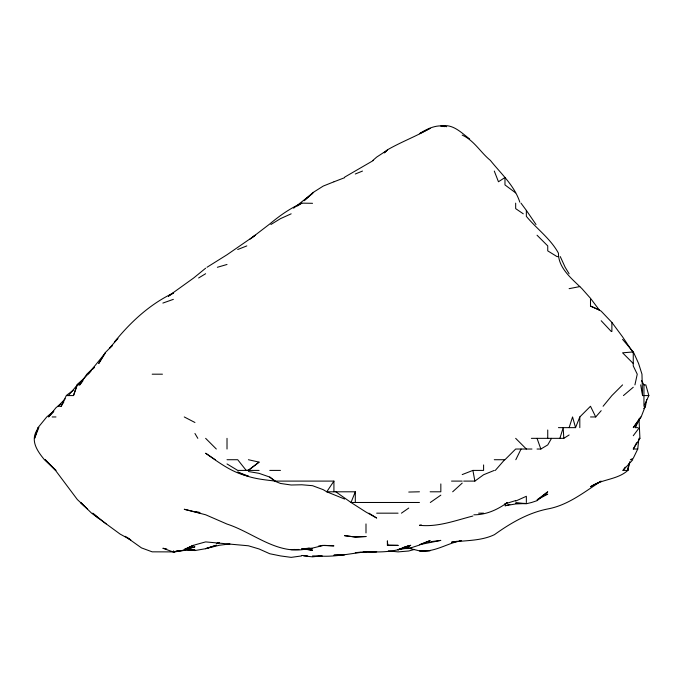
<?xml version="1.0" encoding="UTF-8"?>
<svg xmlns="http://www.w3.org/2000/svg" width="683" height="683" viewBox="0 0 683 683"><rect width="100%" height="100%" fill="white"/><g stroke="black" fill="none" stroke-linecap="round" stroke-linejoin="round"><path stroke-width="1.02" d="M629.76 461.665L627.831 470.408L623.007 470.408L632.834 459.719L630.358 459.719L633.261 458.284L637.743 449.03L638.784 439.306M457.354 541.218L451.523 542.217C465.874 540.253 480.849 541.09 494.287 534.738L494.603 534.55C510.602 523.11 528.232 512.788 547.74 508.955C568.136 505.224 584.281 491.973 601.194 481.139L590.496 486.748C601.979 478.954 617.389 479.884 627.831 470.408L628.326 466.523M627.831 470.408L629.094 463.603M646.741 399.461L645.486 406.265L643.949 408.639L644.846 407.059M634.925 384.888L637.248 374.19L633.261 365.934L633.261 351.95L622.572 339.366M645.29 406.265L641.149 416.954L633.261 427.643L640.705 416.954L635.216 427.643L637.888 427.643M559.889 438.341L563.202 427.643L563.791 438.341L531.374 438.341M38.009 427.643L34.585 438.341L38.769 427.643L38.009 427.643L46.734 416.954L53.658 411.209M569.118 427.643L572.559 416.954L575.556 427.643L558.429 427.643M66.652 395.577L73.491 395.577L77.042 384.888M635.216 427.643L636.565 423.759M73.491 395.577L77.341 384.888L87.322 374.907M575.556 427.643L579.807 416.954L590.496 406.265L595.721 416.954L601.194 410.679M248.399 471.518L259.088 473.353L269.776 477.075L274.634 481.097L280.465 483.453L291.163 485.007L301.852 484.776L312.541 485.69L323.23 489.668L326.756 491.794L355.305 491.794L351.011 502.483L365.994 512.062L376.683 518.047L368.931 513.172M643.949 384.888L645.828 384.888L648.85 395.577L643.949 406.265L643.949 384.888L641.439 380.431M65.218 398.812L58.055 406.265L61.146 406.265L66.294 395.577M515.81 459.719L521.052 449.03M38.769 427.643C29.378 439.152 36.353 449.943 44.421 459.719L55.963 470.408L45.274 459.719L55.963 470.997L77.341 499.546L87.304 508.852M637.743 449.03L633.286 449.03L636.556 442.789M551.523 438.341L547.74 444.923L540.842 449.03L537.043 449.03M61.146 406.265L63.903 401.792M633.286 449.03L639.92 438.341L639.015 418.901M68.445 395.577L77.341 384.888L79.757 384.888L86.843 374.19L94.28 367.078M274.634 481.097L333.919 481.097L326.756 491.794L344.616 499.042M623.007 470.408L625.218 467.121M633.261 435.72L639.356 427.643M79.757 384.888L82.942 380.772M603.098 406.265L611.883 395.577L622.572 384.888M495.312 470.408L504.635 459.719M90.933 371.142L88.039 374.19L105.472 352.812L98.728 363.501L105.088 352.812L112.405 345.419M93.11 368.846L94.561 367.317M53.752 411.593L48.587 416.954L55.963 407.734L60.83 403.824M112.405 345.538L109.417 348.27L117.903 338.495L114.36 342.123C130.462 322.128 150.064 303.961 173.559 292.947L168.488 296.157M77.341 384.888L81.926 380.704M304.14 200.614L312.541 192.947M384.324 152.693L387.688 149.688C401.476 141.799 416.306 136.258 430.136 128.31L419.447 133.68C427.362 128.669 437.137 123.896 446.665 126.714M452.675 491.794L462.212 483.094M384.324 152.838L387.381 150.098L376.683 157.09L372.935 160.377M77.341 384.555L81.926 380.516M304.14 200.691L313.625 192.452M623.451 395.577L633.261 387.244M205.634 268.214L193.69 277.972L168.488 296.072M312.541 193.315L293.622 208.195M248.399 470.408L259.088 462.118L248.399 459.719M251.737 237.786L269.776 223.964C279.595 215.76 290.087 208.298 301.852 203.141L312.541 203.312M537.871 499.256L547.74 491.794L537.043 500.665L531.622 502.483L526.354 503.747L515.665 503.03L526.354 503.473L515.665 503.952L504.976 505.779L509.834 504.387M259.088 462.118L248.399 470.194L246.221 470.408L237.71 459.719L227.012 459.719M66.652 395.226L73.235 390.292M249.935 239.221L255.305 235.217L227.012 254.759L206.975 267.284M463.663 481.097L474.873 481.097L483.59 474.745L494.287 470.408M401.425 513.172L408.758 508.058M430.307 502.483L440.834 495.149M297.395 206.035L301.852 203.141M504.976 504.063L507.426 502.483C497.583 509.689 486.27 514.854 473.874 514.803M313.173 192.452L323.23 186.075L333.919 181.806M563.791 438.341L569.118 434.969M270.895 224.519L280.465 218.654L291.163 213.83M198.616 277.972L205.634 273.721M373.558 160.377L344.616 177.162M537.043 499.879L547.74 494.133L545.794 494.68M515.665 501.066L526.354 496.285L526.354 502.483M355.305 173.994L362.485 171.066M237.71 249.517L246.828 245.906M515.665 500.588L504.976 503.858M462.212 474.583L472.901 470.408L483.59 470.408L483.59 464.935M334.047 181.763L344.616 177.691M162.87 303.073L173.354 299.359M217.373 267.284L227.012 264.475M461.238 540.663C447.041 543.241 434.362 552.795 419.447 550.78L430.136 550.677L419.447 550.865L408.758 548.218L411.67 548.176M184.256 549.73L194.945 546.81L184.256 550.08L173.559 551.873L178.425 550.814M414.59 549.405L408.758 550.993L398.069 551.89L388.345 550.882M178.425 550.831L173.559 551.898L152.181 551.838L141.492 547.903L125.211 536.317M472.901 516.024C455.237 520.514 438.119 527.25 419.447 525.304L421.377 524.937M402.927 547.535L408.758 546.298L410.765 545.247C396.874 552.043 381.14 552.513 365.994 551.582L376.683 551.727L355.305 552.615L361.136 552.197M569.118 288.67L579.807 286.578L581.959 288.67L590.496 298.317L599.332 310.048L601.194 311.183L611.883 322.419L622.572 336.864L633.261 352.812M301.852 549.26L304.763 548.705M309.63 548.184C278.826 556.765 254.247 532.868 227.012 524.066L205.634 514.769L184.256 509.27L200.58 513.172M318.372 546.178L323.23 545.307M459.292 540.885L461.238 540.56M166.754 548.97L162.87 548.261L173.559 552.086L184.256 550.293L193.426 545.247L184.256 549.482L194.945 544.863L205.634 541.901L248.399 545.785L259.088 548.97L269.776 553.751L280.611 555.936L291.163 557.371L301.536 555.936M402.927 547.843L408.758 546.972L402.927 547.766M398.069 549.439L407.785 548.099M308.656 548.159L301.852 549.064L312.541 548.065L323.23 545.478L333.919 545.862L324.203 545.358M431.11 541.645L440.834 540.398L419.447 544.692L430.136 540.56L418.892 545.247L408.758 548.534L400.981 548.628M320.882 555.936L312.541 556.841L303.722 555.936M633.261 351.95L622.572 352.812L633.261 363.501M301.852 549.431L312.541 548.68L310.594 548.688M363.083 552.06L365.994 551.855C350.191 553.426 334.32 557.371 318.398 555.936M428.198 542.157L430.136 542.02M400.981 548.466L406.812 548.09M229.932 543.924L219.354 545.247L205.634 548.671L216.323 545.247L205.634 548.697L194.945 550.549L188.141 550.174M295.047 549.456L291.163 549.576L298.932 549.465M180.363 550.746L194.945 549.764L189.114 549.866M408.758 492.05L419.447 491.794M558.429 256.595L557.004 256.595L547.74 250.866L547.74 245.906L537.043 235.217M152.181 374.19L162.443 374.19M640.688 384.888L642.541 395.577L648.85 395.577M52.147 416.954L55.963 416.954M590.496 416.954L595.721 416.954M638.895 438.341L639.92 438.341M531.946 449.03L515.665 449.03L504.976 459.719L494.287 459.719M259.088 470.408L237.71 470.408L227.012 463.936M269.776 470.408L280.465 470.408M451.523 481.097L462.212 481.097M430.136 491.794L440.834 491.794L440.834 483.931M419.447 502.483L351.011 502.483L335.788 491.794M376.683 513.172L398.069 513.172M478.621 513.172L483.59 513.172M387.381 545.247L398.069 545.375L387.381 545.247L387.381 540.842L387.816 545.247M312.541 555.936L322.265 555.936M307.683 555.885L301.852 555.458M301.852 548.765L312.541 550.31L303.79 548.748M444.718 126.628L440.834 126.056C452.692 123.444 461.119 132.536 469.665 138.999M194.945 511.635L199.137 512.25M590.496 306.069L599.332 310.048L590.496 306.069L590.496 299.359M184.256 416.954L194.945 422.495M462.212 135.106C474.087 140.391 480.516 152.403 490.36 160.377C501.006 173.713 514.384 185.494 519.823 202.168M215.273 459.719L205.634 453.23C218.85 462.519 232.297 472.781 248.399 476.179L237.71 472.013C249.286 478.416 262.443 479.551 275.3 481.097L269.776 477.075M126.807 537.248L130.794 539.937L120.106 534.08L91.599 513.172L80.551 502.483L84.291 505.983M523.289 213.83L515.665 208.631L515.665 203.141M98.728 518.457L92.709 513.172L106.13 523.861M579.807 286.578C570.425 277.58 558.276 267.215 558.429 253.154C550.489 238.606 536.744 228.916 526.354 216.349L526.354 210.39L520.984 203.141M515.665 438.341L526.354 449.03M205.634 438.341L216.323 449.03M601.194 320.737L611.2 331.426M515.665 192.879L504.976 184.922L504.976 177.529L498.462 181.763L494.287 171.066M526.354 210.39L536.01 224.519M569.118 273.789L565.165 267.284L560.273 256.595M194.945 433.492L197.822 438.341M633.773 352.812L638.596 363.501L641.969 374.19L642.541 395.577M537.043 438.341L540.842 449.03M472.901 470.408L474.873 481.097M611.883 322.419L611.883 331.511M579.807 416.954L579.807 427.643M547.74 429.983L547.74 438.341M365.994 523.929L365.994 532.945M355.305 491.794L355.305 502.483M333.919 481.097L333.919 491.794M227.012 438.341L227.012 449.03M173.559 550.831L173.559 552.086M408.758 545.64L398.069 549.841L408.758 545.64M219.243 542.661L216.323 543.677L219.243 542.686M365.994 536.522L355.305 537.017L344.616 535.668L355.305 537.017L365.994 536.522M344.616 554.673L333.919 555.168L344.616 554.767"/></g></svg>
